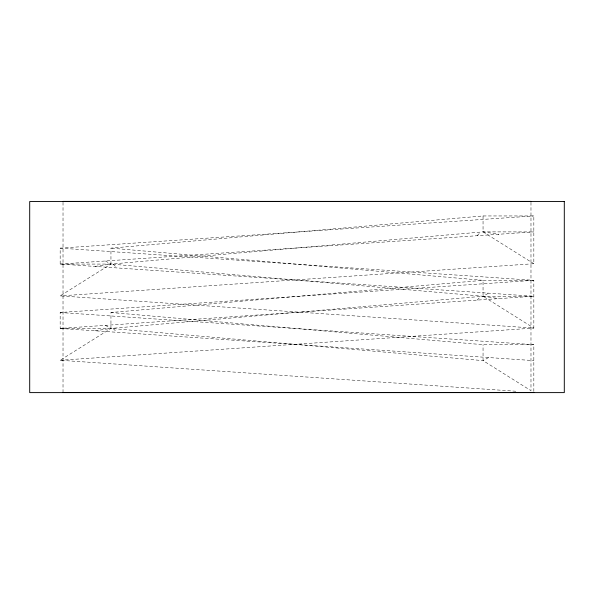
<?xml version="1.0" encoding="UTF-8"?>
<svg xmlns="http://www.w3.org/2000/svg" width="594" height="594" viewBox="0 0 594 594"><rect width="100%" height="100%" fill="white"/><g stroke="black" fill="none" stroke-linecap="round" stroke-linejoin="round"><path stroke-width="0.45" stroke-dasharray="2.97 2.23" d="M477.093 235.729L480.761 232.076M477.093 300.104L480.761 296.443M533.835 280.323L60.165 312.511L60.165 328.43L533.835 296.243L60.165 264.063L60.165 248.136L533.835 280.323L533.835 328.088L60.165 295.901L110.952 264.063L483.048 231.875L533.108 231.927M515.807 391.231L60.165 360.276L110.952 328.43L483.048 296.243L533.108 296.295M60.892 264.107L110.952 264.063L483.048 296.243L488.61 293.169M488.61 357.543L483.048 360.617L110.952 328.43L60.892 328.482M95.062 266.431L110.952 264.063L110.952 248.136L483.048 215.956L533.835 215.956L533.835 263.721L60.165 295.901M95.062 330.799L110.952 328.43L110.952 312.511L483.048 280.323L530.977 280.323M60.165 248.136L533.835 215.956M60.165 264.063L533.835 231.875M60.165 360.276L533.835 328.088L483.048 296.243L483.048 280.323L110.952 248.136M110.952 312.511L483.048 344.691L533.835 344.691L533.835 391.55M60.165 312.511L533.835 344.691M60.165 328.43L533.835 360.617M483.048 215.956L483.048 231.875L498.938 234.244M483.048 296.243L498.938 298.619M105.39 260.989L110.952 264.063M105.39 325.356L110.952 328.43M483.048 231.875L533.835 263.721M113.239 264.256L116.907 267.916M113.239 328.631L116.907 332.284M530.977 202.302L530.977 390.659L483.048 360.617L483.048 344.691M63.023 202.309L63.023 392.456"/><path stroke-width="0.89" d="M63.023 201.396L530.977 201.396M63.023 392.456L530.977 392.456M533.108 392.411L533.835 392.456M564.3 201.544L29.7 201.544L29.7 392.604L564.3 392.604L564.3 201.544"/></g></svg>
